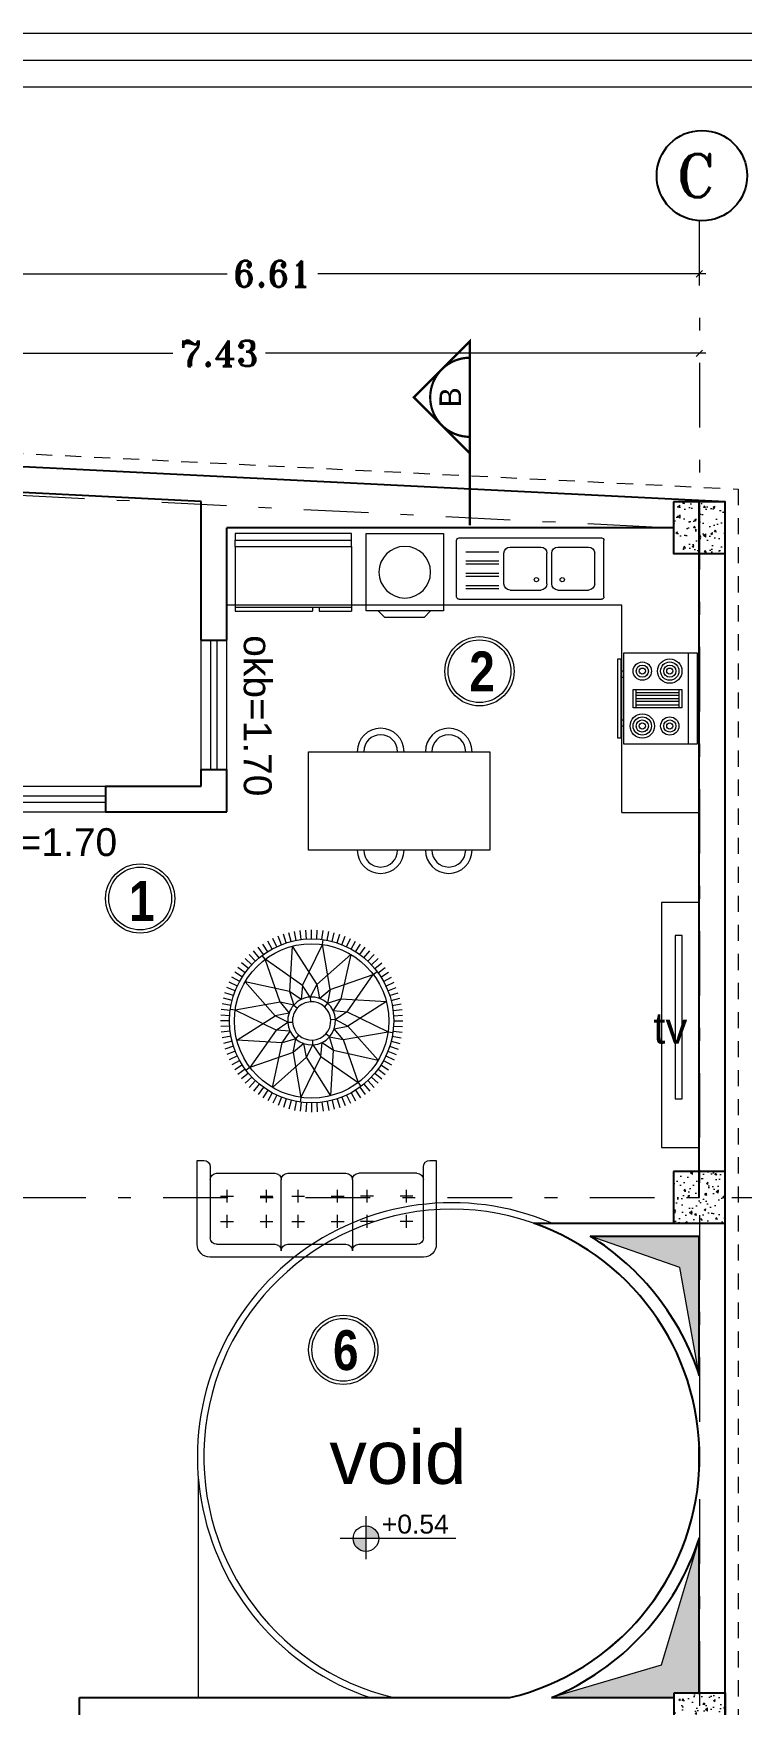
# Model space of a CAD drawing. Header units: inches. Extents: x 0 to 535, y -174 to 989.
# Drawn here: x 237.09 to 242.57, y 100.07 to 113.01 of the extents above; entities that cross this region are included whole.
import ezdxf
from ezdxf.enums import TextEntityAlignment as Align

# ---------------------------------------------------------------- set-up
doc = ezdxf.new("R2010")
doc.units = ezdxf.units.IN
doc.header["$MEASUREMENT"] = 0
doc.linetypes.add('DASHDOT', pattern=[1, 0.5, -0.25, 0, -0.25])
doc.linetypes.add('HIDDEN2', pattern=[0.1875, 0.125, -0.0625])
for name, color, linetype, lineweight in [('1', 1, 'Continuous', 9), ('ax', 8, 'Continuous', 5), ('beton sabok', 9, 'Continuous', 5), ('dimension', 21, 'Continuous', 9), ('door', 1, 'Continuous', 5), ('font', 253, 'Continuous', 9), ('FUR', 252, 'Continuous', 5), ('Furniture', 175, 'Continuous', 5), ('kadr02$0$AEOCLG', 4, 'Continuous', 9), ('Kitchen', 7, 'Continuous', 5), ('LAYER2', 253, 'Continuous', 5), ('text', 54, 'Continuous', 15), ('wall', 51, 'Continuous', 25), ('window', 152, 'Continuous', 5)]:
    doc.layers.add(name, color=color, linetype=linetype, lineweight=lineweight)
doc.layers.add('nazok kari', color=43, linetype='Continuous')
doc.layers.add('Section', color=3, linetype='Continuous')
doc.styles.add('amir text b', font='swisscbo.ttf')
doc.styles.add('arial', font='arial.ttf')
doc.styles.add('ROMANT', font='romant')
doc.styles.get("Standard").update_dxf_attribs({"font": 'arial.ttf'})
doc.dimstyles.new('STANDARD$0', dxfattribs={"dimtxt": 0.2, "dimasz": 0.05, "dimexe": 0.05, "dimexo": 0.05, "dimgap": 0.05, "dimtad": 0, "dimzin": 0, "dimdsep": 46, "dimtxsty": 'ROMANT', "dimblk": 'OBLIQUE', "dimcen": 0, "dimdle": 0.05, "dimclrd": 256, "dimclre": 256, "dimclrt": 256, "dimadec": 0, "dimazin": 0, "dimtfac": 1, "dimtix": 1, "dimtofl": 0, "dimtmove": 1, "dimatfit": 3, "dimldrblk": 'OBLIQUE', "dimfxl": 1, "dimtolj": 1, "dimtzin": 0, "dimlwd": -1, "dimlwe": -1, "dimarcsym": 1})

# ---------------------------------------------------------------- blocks, each defined once
blk = doc.blocks.new('DSF')
at = {"layer": '1'}
for points in [[(7.414, -15.269), (20.122, -15.269), (20.122, 13.908), (-0.322, 13.908), (-0.322, -15.269), (7.414, -15.269)], [(19.917, -13.558), (19.917, 13.702), (-0.117, 13.702), (-0.117, -13.558)]]:
    blk.add_lwpolyline(points, dxfattribs=at)
at = {"layer": 'kadr02$0$AEOCLG'}
blk.add_lwpolyline([(20.381, 14.117), (-0.619, 14.117), (-0.619, -15.583), (20.381, -15.583)], close=True, dxfattribs=at)
blk = doc.blocks.new('sofa25')
at = {"layer": 'Furniture'}
for p, q in [((0.825, 0.65), (-0.825, 0.65)), ((-0.925, 0.55), (-0.925, -0.1)), ((-0.775, 0.55), (-0.325, 0.55)), ((-0.275, 0.6), (-0.275, 0.05)), ((-0.225, 0.55), (0.225, 0.55)), ((0.275, 0.05), (0.275, 0.6)), ((0.325, 0.55), (0.775, 0.55)), ((0.925, -0.1), (0.925, 0.55)), ((-0.825, -0.05), (-0.825, 0.5)), ((-0.694, 0.421), (-0.694, 0.322)), ((-0.389, 0.421), (-0.389, 0.322)), ((-0.144, 0.421), (-0.144, 0.322)), ((0.161, 0.421), (0.161, 0.322)), ((0.389, 0.421), (0.389, 0.322)), ((0.694, 0.421), (0.694, 0.322)), ((0.825, 0.5), (0.825, -0.05)), ((-0.744, 0.372), (-0.644, 0.372)), ((-0.438, 0.372), (-0.339, 0.372)), ((-0.194, 0.372), (-0.094, 0.372)), ((0.112, 0.372), (0.211, 0.372)), ((0.438, 0.372), (0.339, 0.372)), ((0.744, 0.372), (0.644, 0.372)), ((-0.744, 0.176), (-0.644, 0.176)), ((-0.694, 0.226), (-0.694, 0.127)), ((-0.438, 0.176), (-0.339, 0.176)), ((-0.389, 0.226), (-0.389, 0.127)), ((-0.194, 0.176), (-0.094, 0.176)), ((-0.144, 0.226), (-0.144, 0.127)), ((0.112, 0.176), (0.211, 0.176)), ((0.161, 0.226), (0.161, 0.127)), ((0.438, 0.176), (0.339, 0.176)), ((0.389, 0.226), (0.389, 0.127)), ((0.744, 0.176), (0.644, 0.176)), ((0.694, 0.226), (0.694, 0.127)), ((-0.775, 0), (-0.325, 0)), ((-0.225, 0), (0.225, 0)), ((0.775, 0), (0.325, 0)), ((-0.925, -0.1), (-0.875, -0.1)), ((0.875, -0.1), (0.925, -0.1))]:
    blk.add_line(p, q, dxfattribs=at)
for centre, radius, start, end in [((-0.825, 0.55), 0.1, 90, 180), ((0.825, 0.55), 0.1, 0, 90), ((-0.775, 0.5), 0.05, 90, 180), ((-0.325, 0.6), 0.05, 270, 0), ((-0.225, 0.6), 0.05, 180, 270), ((0.225, 0.6), 0.05, 270, 0), ((0.325, 0.6), 0.05, 180, 270), ((0.775, 0.5), 0.05, 0, 90), ((-0.775, 0.05), 0.05, 180, 270), ((-0.325, 0.05), 0.05, 270, 0), ((-0.225, 0.05), 0.05, 180, 270), ((0.225, 0.05), 0.05, 270, 0), ((0.325, 0.05), 0.05, 180, 270), ((0.775, 0.05), 0.05, 270, 0), ((-0.875, -0.05), 0.05, 270, 0), ((0.875, -0.05), 0.05, 180, 270)]:
    blk.add_arc(centre, radius, start, end, dxfattribs=at)
blk = doc.blocks.new('carpet02')
at = {"layer": 'Furniture', "color": 8}
for p, q in [((-0.393, 0.992), (-0.436, 1.101)), ((-0.33, 1.014), (-0.366, 1.127)), ((-0.265, 1.033), (-0.295, 1.147)), ((-0.2, 1.048), (-0.222, 1.164)), ((-0.134, 1.058), (-0.148, 1.175)), ((-0.067, 1.064), (-0.074, 1.182)), ((0, 1.067), (0, 1.185)), ((0.067, 1.064), (0.074, 1.182)), ((0.134, 1.058), (0.148, 1.175)), ((0.2, 1.048), (0.222, 1.164)), ((0.265, 1.033), (0.295, 1.147)), ((0.33, 1.014), (0.366, 1.127)), ((0.393, 0.992), (0.436, 1.101)), ((-0.68, 0.822), (-0.755, 0.913)), ((-0.627, 0.863), (-0.696, 0.958)), ((-0.571, 0.9), (-0.635, 1)), ((-0.514, 0.935), (-0.571, 1.038)), ((-0.454, 0.965), (-0.504, 1.072)), ((0.454, 0.965), (0.504, 1.072)), ((0.514, 0.935), (0.571, 1.038)), ((0.571, 0.9), (0.635, 1)), ((0.627, 0.863), (0.696, 0.958)), ((0.68, 0.822), (0.755, 0.913)), ((-0.863, 0.627), (-0.958, 0.696)), ((-0.822, 0.68), (-0.913, 0.755)), ((-0.777, 0.73), (-0.864, 0.811)), ((-0.73, 0.777), (-0.811, 0.864)), ((0.73, 0.777), (0.811, 0.864)), ((0.777, 0.73), (0.864, 0.811)), ((0.822, 0.68), (0.913, 0.755)), ((0.863, 0.627), (0.958, 0.696)), ((-0.992, 0.393), (-1.101, 0.436)), ((-0.965, 0.454), (-1.072, 0.504)), ((-0.935, 0.514), (-1.038, 0.571)), ((-0.9, 0.571), (-1, 0.635)), ((0.9, 0.571), (1, 0.635)), ((0.935, 0.514), (1.038, 0.571)), ((0.965, 0.454), (1.072, 0.504)), ((0.992, 0.393), (1.101, 0.436)), ((-1.048, 0.2), (-1.164, 0.222)), ((-1.033, 0.265), (-1.147, 0.295)), ((-1.014, 0.33), (-1.127, 0.366)), ((1.014, 0.33), (1.127, 0.366)), ((1.033, 0.265), (1.147, 0.295)), ((1.048, 0.2), (1.164, 0.222)), ((-1.067, 0), (-1.185, 0)), ((-1.064, 0.067), (-1.182, 0.074)), ((-1.058, 0.134), (-1.175, 0.148)), ((1.058, 0.134), (1.175, 0.148)), ((1.064, 0.067), (1.182, 0.074)), ((1.067, 0), (1.185, 0)), ((-1.064, -0.067), (-1.182, -0.074)), ((-1.058, -0.134), (-1.175, -0.148)), ((-1.048, -0.2), (-1.164, -0.222)), ((1.048, -0.2), (1.164, -0.222)), ((1.058, -0.134), (1.175, -0.148)), ((1.064, -0.067), (1.182, -0.074)), ((-1.033, -0.265), (-1.147, -0.295)), ((-1.014, -0.33), (-1.127, -0.366)), ((-0.992, -0.393), (-1.101, -0.436)), ((0.992, -0.393), (1.101, -0.436)), ((1.014, -0.33), (1.127, -0.366)), ((1.033, -0.265), (1.147, -0.295)), ((-0.965, -0.454), (-1.072, -0.504)), ((-0.935, -0.514), (-1.038, -0.571)), ((-0.9, -0.571), (-1, -0.635)), ((-0.863, -0.627), (-0.958, -0.696)), ((0.863, -0.627), (0.958, -0.696)), ((0.9, -0.571), (1, -0.635)), ((0.935, -0.514), (1.038, -0.571)), ((0.965, -0.454), (1.072, -0.504)), ((-0.822, -0.68), (-0.913, -0.755)), ((-0.777, -0.73), (-0.864, -0.811)), ((-0.73, -0.777), (-0.811, -0.864)), ((-0.68, -0.822), (-0.755, -0.913)), ((-0.627, -0.863), (-0.696, -0.958)), ((0.627, -0.863), (0.696, -0.958)), ((0.68, -0.822), (0.755, -0.913)), ((0.73, -0.777), (0.811, -0.864)), ((0.777, -0.73), (0.864, -0.811)), ((0.822, -0.68), (0.913, -0.755)), ((-0.571, -0.9), (-0.635, -1)), ((-0.514, -0.935), (-0.571, -1.038)), ((-0.454, -0.965), (-0.504, -1.072)), ((-0.393, -0.992), (-0.436, -1.101)), ((-0.33, -1.014), (-0.366, -1.127)), ((-0.265, -1.033), (-0.295, -1.147)), ((-0.2, -1.048), (-0.222, -1.164)), ((-0.134, -1.058), (-0.148, -1.175)), ((-0.067, -1.064), (-0.074, -1.182)), ((0, -1.067), (0, -1.185)), ((0.067, -1.064), (0.074, -1.182)), ((0.134, -1.058), (0.148, -1.175)), ((0.2, -1.048), (0.222, -1.164)), ((0.265, -1.033), (0.295, -1.147)), ((0.33, -1.014), (0.366, -1.127)), ((0.393, -0.992), (0.436, -1.101)), ((0.454, -0.965), (0.504, -1.072)), ((0.514, -0.935), (0.571, -1.038)), ((0.571, -0.9), (0.635, -1))]:
    blk.add_line(p, q, dxfattribs=at)
at = {"layer": 'Furniture'}
for p, q in [((-0.286, 0.381), (-0.251, 0.973)), ((-0.251, 0.973), (0.066, 0.472)), ((-0.119, 0.461), (0.14, 0.995)), ((0.14, 0.995), (0.149, 1.056)), ((0.242, 0.41), (0.14, 0.995)), ((-0.604, 0.802), (-0.641, 0.852)), ((-0.119, 0.461), (-0.604, 0.802)), ((-0.41, 0.242), (-0.604, 0.802)), ((0.51, 0.865), (0.066, 0.472)), ((0.381, 0.286), (0.51, 0.865)), ((-0.865, 0.51), (-0.286, 0.381)), ((-0.865, 0.51), (-0.472, 0.066)), ((-0.135, 0.28), (-0.119, 0.461)), ((-0.119, 0.461), (-0.017, 0.31)), ((-0.017, 0.31), (0.066, 0.472)), ((0.103, 0.293), (0.066, 0.472)), ((0.242, 0.41), (0.802, 0.604)), ((0.461, 0.119), (0.802, 0.604)), ((0.802, 0.604), (0.852, 0.641)), ((-0.41, 0.242), (-0.995, 0.14)), ((-0.293, 0.103), (-0.41, 0.242)), ((-0.41, 0.242), (-0.232, 0.207)), ((-0.232, 0.207), (-0.286, 0.381)), ((-0.286, 0.381), (-0.135, 0.28)), ((-0.017, 0.31), (-0.014, 0.248)), ((0.242, 0.41), (0.103, 0.293)), ((0.207, 0.232), (0.166, 0.185)), ((0.207, 0.232), (0.242, 0.41)), ((0.381, 0.286), (0.207, 0.232)), ((0.28, 0.135), (0.381, 0.286)), ((0.973, 0.251), (0.381, 0.286)), ((0.973, 0.251), (0.472, -0.066)), ((-0.995, 0.14), (-1.056, 0.149)), ((-0.461, -0.119), (-0.995, 0.14)), ((-0.973, -0.251), (-0.472, 0.066)), ((-0.472, 0.066), (-0.293, 0.103)), ((-0.472, 0.066), (-0.31, -0.017)), ((-0.232, 0.207), (-0.185, 0.166)), ((0.31, 0.017), (0.248, 0.014)), ((0.461, 0.119), (0.28, 0.135)), ((0.31, 0.017), (0.461, 0.119)), ((0.472, -0.066), (0.31, 0.017)), ((0.461, 0.119), (0.995, -0.14)), ((-0.461, -0.119), (-0.802, -0.604)), ((-0.31, -0.017), (-0.461, -0.119)), ((-0.461, -0.119), (-0.28, -0.135)), ((-0.28, -0.135), (-0.381, -0.286)), ((-0.31, -0.017), (-0.248, -0.014)), ((-0.207, -0.232), (-0.166, -0.185)), ((0.232, -0.207), (0.185, -0.166)), ((0.41, -0.242), (0.232, -0.207)), ((0.232, -0.207), (0.286, -0.381)), ((0.472, -0.066), (0.293, -0.103)), ((0.293, -0.103), (0.41, -0.242)), ((0.41, -0.242), (0.995, -0.14)), ((0.865, -0.51), (0.472, -0.066)), ((0.995, -0.14), (1.056, -0.149)), ((0.995, -0.14), (1.056, -0.149)), ((-0.973, -0.251), (-0.381, -0.286)), ((-0.242, -0.41), (-0.802, -0.604)), ((-0.381, -0.286), (-0.51, -0.865)), ((-0.381, -0.286), (-0.207, -0.232)), ((-0.207, -0.232), (-0.242, -0.41)), ((-0.242, -0.41), (-0.103, -0.293)), ((-0.242, -0.41), (-0.14, -0.995)), ((-0.103, -0.293), (-0.066, -0.472)), ((0.017, -0.31), (-0.066, -0.472)), ((0.017, -0.31), (0.014, -0.248)), ((0.119, -0.461), (0.017, -0.31)), ((0.135, -0.28), (0.119, -0.461)), ((0.286, -0.381), (0.135, -0.28)), ((0.286, -0.381), (0.251, -0.973)), ((0.865, -0.51), (0.286, -0.381)), ((0.41, -0.242), (0.604, -0.802)), ((-0.802, -0.604), (-0.852, -0.641)), ((-0.51, -0.865), (-0.066, -0.472)), ((0.119, -0.461), (-0.14, -0.995)), ((0.251, -0.973), (-0.066, -0.472)), ((0.119, -0.461), (0.604, -0.802)), ((0.604, -0.802), (0.641, -0.852)), ((-0.14, -0.995), (-0.149, -1.056)), ((-0.14, -0.995), (-0.149, -1.056))]:
    blk.add_line(p, q, dxfattribs=at)
at = {"layer": 'Furniture', "color": 2}
for p, q in [((0.14, 0.995), (0.149, 1.056)), ((-0.995, 0.14), (-1.056, 0.149))]:
    blk.add_line(p, q, dxfattribs=at)
at = {"layer": 'Furniture', "color": 1}
for radius in [1.067, 1.004]:
    blk.add_circle((0, 0), radius, dxfattribs=at)
for radius, start, end in [(0.311, 81.9763, 171.9763), (0.249, 81.9763, 171.9763), (0.249, 351.9763, 81.9763), (0.311, 351.9763, 81.9763), (0.311, 171.9763, 261.9763), (0.249, 171.9763, 261.9763), (0.311, 261.9763, 351.9763), (0.249, 261.9763, 351.9763)]:
    blk.add_arc((0, 0), radius, start, end, dxfattribs=at)
blk = doc.blocks.new('w06')
at = {"layer": 'Furniture'}
for p, q in [((0.145, 0.65), (0.095, 0.6)), ((0.145, 0.65), (0.095, 0.6)), ((0.45, 0.65), (0.145, 0.65)), ((0.45, 0.65), (0.145, 0.65)), ((0.5, 0.6), (0.45, 0.65)), ((0.5, 0.6), (0.45, 0.65)), ((0.6, 0.6), (0, 0.6)), ((0.6, 0.6), (0, 0.6)), ((0, 0.6), (0, 0)), ((0, 0.6), (0, 0)), ((0.6, 0), (0.6, 0.6)), ((0.6, 0), (0.6, 0.6)), ((0, 0), (0.6, 0)), ((0, 0), (0.6, 0))]:
    blk.add_line(p, q, dxfattribs=at)
blk.add_circle((0.3, 0.3), 0.2, dxfattribs=at)
blk.add_circle((0.3, 0.3), 0.2, dxfattribs=at)
blk = doc.blocks.new('1.4plan820504$0$KIT4')
at = {"layer": 'FUR'}
for p, q in [((0.039, 0.094), (0.039, 0.554)), ((1.219, 0.574), (0.059, 0.574)), ((1.239, 0.094), (1.239, 0.554)), ((0.114, 0.199), (0.114, 0.449)), ((0.414, 0.499), (0.164, 0.499)), ((0.464, 0.199), (0.464, 0.449)), ((0.504, 0.199), (0.504, 0.449)), ((0.804, 0.499), (0.554, 0.499)), ((0.854, 0.199), (0.854, 0.449)), ((1.164, 0.462), (0.894, 0.462)), ((1.164, 0.387), (0.894, 0.387)), ((1.164, 0.362), (0.894, 0.362)), ((1.164, 0.287), (0.894, 0.287)), ((0.414, 0.149), (0.164, 0.149)), ((0.804, 0.149), (0.554, 0.149)), ((1.164, 0.262), (0.894, 0.262)), ((1.164, 0.187), (0.894, 0.187)), ((1.164, 0.162), (0.894, 0.162)), ((1.219, 0.074), (0.059, 0.074))]:
    blk.add_line(p, q, dxfattribs=at)
for centre, radius, start, end in [((0.059, 0.554), 0.02, 90, 180), ((1.219, 0.554), 0.02, 0, 90), ((0.164, 0.449), 0.05, 90, 180), ((0.414, 0.449), 0.05, 0, 90), ((0.554, 0.449), 0.05, 90, 180), ((0.804, 0.449), 0.05, 0, 90), ((0.164, 0.199), 0.05, 180, 270), ((0.379, 0.234), 0.0175, 0, 180), ((0.379, 0.234), 0.0175, 180, 0), ((0.414, 0.199), 0.05, 270, 360), ((0.554, 0.199), 0.05, 180, 270), ((0.589, 0.234), 0.0175, 0, 180), ((0.589, 0.234), 0.0175, 180, 0), ((0.804, 0.199), 0.05, 270, 0), ((0.059, 0.094), 0.02, 180, 270), ((1.219, 0.094), 0.02, 270, 0)]:
    blk.add_arc(centre, radius, start, end, dxfattribs=at)
blk = doc.blocks.new('ref12')
at = {"layer": 'Kitchen'}
for p, q in [((0, 0), (-0.9, 0)), ((-0.9, 0), (-0.9, -0.05)), ((0, -0.05), (0, 0)), ((-0.9, -0.05), (0, -0.05)), ((-0.9, -0.1), (-0.9, -0.05)), ((-0.9, -0.1), (-0.9, -0.6)), ((-0.9, -0.1), (0, -0.1)), ((0, -0.1), (0, -0.05)), ((0, -0.1), (0, -0.6)), ((-0.9, -0.57), (0, -0.57)), ((-0.9, -0.6), (-0.3, -0.6)), ((-0.3, -0.57), (-0.3, -0.6)), ((-0.25, -0.57), (-0.25, -0.6)), ((-0.25, -0.6), (0, -0.6))]:
    blk.add_line(p, q, dxfattribs=at)
blk = doc.blocks.new('co17')
at = {"layer": 'Kitchen'}
for p, q in [((-0.75, -0.075), (0, -0.075)), ((-0.45, -0.15), (-0.3, -0.15)), ((-0.425, -0.5), (-0.425, -0.15)), ((-0.4, -0.15), (-0.4, -0.5)), ((-0.375, -0.5), (-0.375, -0.15)), ((-0.35, -0.15), (-0.35, -0.5)), ((-0.325, -0.5), (-0.325, -0.15)), ((-0.3, -0.5), (-0.45, -0.5)), ((-0.6, -0.6), (-0.6, -0.625)), ((-0.55, -0.625), (-0.55, -0.6)), ((-0.2, -0.625), (-0.2, -0.6)), ((-0.15, -0.6), (-0.15, -0.625))]:
    blk.add_line(p, q, dxfattribs=at)
for points in [[(-0.75, -0.6), (-0.75, 0), (0, 0), (0, -0.6)], [(-0.45, -0.525), (-0.45, -0.125), (-0.3, -0.125), (-0.3, -0.525)], [(-0.7, -0.65), (-0.7, -0.625), (-0.05, -0.625), (-0.05, -0.65)]]:
    blk.add_lwpolyline(points, close=True, dxfattribs=at)
for centre, radius in [((-0.6, -0.225), 0.1), ((-0.6, -0.225), 0.075), ((-0.6, -0.225), 0.05), ((-0.6, -0.225), 0.025), ((-0.15, -0.225), 0.075), ((-0.15, -0.225), 0.05), ((-0.15, -0.225), 0.025), ((-0.6, -0.45), 0.075), ((-0.6, -0.45), 0.05), ((-0.15, -0.45), 0.1), ((-0.15, -0.45), 0.075), ((-0.15, -0.45), 0.05), ((-0.6, -0.45), 0.025), ((-0.15, -0.45), 0.025)]:
    blk.add_circle(centre, radius, dxfattribs=at)
blk = doc.blocks.new('_Oblique')
at = {"color": 0, "linetype": 'ByBlock', "lineweight": -2}
blk.add_line((-0.5, -0.5), (0.5, 0.5), dxfattribs=at)
blk = doc.blocks.new('*D171')
at = {"layer": 'Defpoints', "color": 0, "transparency": 16777216}
for p in [(44.912, 39.597), (44.912, 39.469), (38.306, 38.703)]:
    blk.add_point(p, dxfattribs=at)
at = {"layer": 'dimension', "transparency": 16777216}
for p, q in [((38.306, 38.753), (38.306, 39.519)), ((44.912, 39.547), (44.912, 39.419)), ((38.256, 39.469), (41.259, 39.469)), ((44.962, 39.469), (41.959, 39.469))]:
    blk.add_line(p, q, dxfattribs=at)
at = {"layer": 'dimension', "transparency": 16777216, "xscale": 0.05, "yscale": 0.05, "zscale": 0.05, "rotation": 180}
blk.add_blockref('_Oblique', (38.306, 39.469), dxfattribs=at)
at = {"layer": 'dimension', "transparency": 16777216, "xscale": 0.05, "yscale": 0.05, "zscale": 0.05}
blk.add_blockref('_Oblique', (44.912, 39.469), dxfattribs=at)
at = {"layer": 'dimension', "transparency": 16777216, "insert": (41.609, 39.469), "char_height": 0.2, "attachment_point": 5, "style": 'ROMANT'}
blk.add_mtext('\\A1;6.61', dxfattribs=at)
blk = doc.blocks.new('*D172')
at = {"layer": 'Defpoints', "color": 0, "transparency": 16777216}
for p in [(37.481, 38.853), (44.912, 38.853), (44.912, 38.853)]:
    blk.add_point(p, dxfattribs=at)
at = {"layer": 'dimension', "transparency": 16777216}
for p, q in [((37.431, 38.853), (40.837, 38.853)), ((44.962, 38.853), (41.556, 38.853))]:
    blk.add_line(p, q, dxfattribs=at)
at = {"layer": 'dimension', "transparency": 16777216, "xscale": 0.05, "yscale": 0.05, "zscale": 0.05, "rotation": 180}
blk.add_blockref('_Oblique', (37.481, 38.853), dxfattribs=at)
at = {"layer": 'dimension', "transparency": 16777216, "xscale": 0.05, "yscale": 0.05, "zscale": 0.05}
blk.add_blockref('_Oblique', (44.912, 38.853), dxfattribs=at)
at = {"layer": 'dimension', "transparency": 16777216, "insert": (41.196, 38.853), "char_height": 0.2, "attachment_point": 5, "style": 'ROMANT'}
blk.add_mtext('\\A1;7.43', dxfattribs=at)
blk = doc.blocks.new('beton')
at = {"layer": 'beton sabok'}
h = blk.add_hatch(dxfattribs=at)
h.set_pattern_fill('AR-CONC', color=256, scale=0.022857, angle=45)
h.set_pattern_definition([(95, (46.01481, 18.04323), (0.126069028, 0.105784475), [0.017142857, -0.18857143]), (40, (46.01481, 18.04323), (-0.14399821, 0.099147006), [0.013714286, -0.150857143]), (145.451444, (46.02532, 18.05205), (-0.01792918, 0.20493148), [0.014569187, -0.160261054]), (91.1842, (45.98248, 18.07555), (0.1992442, 0.14574029), [0.02571429, -0.28285714]), (141.635635, (45.9991, 18.0877), (-0.00637716, 0.30850552), [0.02185379, -0.24039172]), (36.184164, (45.98248, 18.07555), (-0.00637716, 0.30850552), [0.02057143, -0.22628571]), (66, (46.00673, 18.08364), (0.161547788, 0.03140171), [0.017142857, -0.18857143]), (11, (46.00673, 18.08364), (-0.07787625, 0.156527642), [0.013714286, -0.150857143]), (116.451445, (46.02019, 18.08625), (0.083671537, 0.18792935), [0.014569186, -0.160261054]), (82.5, (46.01481, 18.04323), (-0.0518384424, 0.055769101), [0, -0.149028571, 0, -0.153142857, 0, -0.151428571]), (52.5, (46.01481, 18.04323), (-0.021228101, 0.106265017), [0, -0.087314286, 0, -0.1456, 0, -0.057714286]), (12.5, (45.97877, 18.00719), (0.0899241525, 0.082633317), [0, -0.057142857, 0, -0.178285714, 0, -0.236571429]), (2.5, (45.9626, 17.99103), (0.07807771, 0.110436527), [0, -0.074285714, 0, -0.1184, 0, -0.168])])
h.paths.add_polyline_path([(326.844, 567.847), (327.244, 567.847), (327.244, 568.247), (326.844, 568.247)])
at = {"layer": 'wall'}
blk.add_lwpolyline([(327.244, 568.247), (327.244, 567.847), (326.844, 567.847), (326.844, 568.247)], close=True, dxfattribs=at)
blk = doc.blocks.new('WD_WIN4')
for p, q in [((-0.5, 0.5), (0.5, 0.5)), ((-0.5, 0.12), (0.5, 0.12)), ((-0.5, -0.12), (0.5, -0.12)), ((-0.5, -0.5), (0.5, -0.5))]:
    blk.add_line(p, q)
blk = doc.blocks.new('fgh')
at = {"layer": 'ax', "color": 67, "linetype": 'DASHDOT', "true_color": 0x727430}
for p, q in [((44.912, 39.879), (44.916, 21.85)), ((31.964, 38.14), (44.712, 37.501)), ((31.964, 32.316), (46.654, 32.316))]:
    blk.add_line(p, q, dxfattribs=at)
at = {"layer": 'dimension', "lineweight": -3}
blk.add_circle((44.932, 40.229), 0.35, dxfattribs=at)
at = {"xscale": -1}
for p in [(371.957, -530.545), (371.957, -535.729), (371.958, -539.771)]:
    blk.add_blockref('beton', p, dxfattribs=at)
at = {"layer": 'dimension', "lineweight": -3, "style": 'ROMANT'}
blk.add_text('C', height=0.334, dxfattribs=at).set_placement((44.735, 40.062))
at = {"layer": 'dimension'}
for base, p1, p2, picture, middle in [((44.912, 39.469), (38.306, 38.703), (44.912, 39.597), '*D171', (41.609, 39.469)), ((44.912, 38.853), (37.481, 38.853), (44.912, 38.853), '*D172', (41.196, 38.853))]:
    dim = blk.add_linear_dim(base=base, p1=p1, p2=p2, dimstyle='STANDARD$0', dxfattribs=at)
    dim.commit()
    dim.dimension.update_dxf_attribs({"geometry": picture, "text_midpoint": middle})

msp = doc.modelspace()

# ---------------------------------------------------------------- hatches: boundary and pattern name
at = {"layer": '1'}
h = msp.add_hatch(color=256, dxfattribs=at)
h.dxf.hatch_style = 1
h.paths.add_polyline_path([(242.245, 103.693), (241.401, 103.693), (242.095, 103.451), (242.245, 102.616)])
h = msp.add_hatch(color=256, dxfattribs=at)
h.dxf.hatch_style = 1
h.paths.add_polyline_path([(242.245, 101.352), (241.951, 100.372), (241.101, 100.12), (242.047, 100.12), (242.047, 100.153), (242.245, 100.153)])
at = {"layer": 'font'}
h = msp.add_hatch(color=256, dxfattribs=at)
h.dxf.hatch_style = 1
h.paths.add_polyline_path([(239.764, 101.353, 0.413571), (239.664, 101.45), (239.664, 101.353)])
h.paths.add_polyline_path([(239.664, 101.252), (239.664, 101.353), (239.567, 101.353, 0.004741), (239.567, 101.351, 0.409311)])

# ---------------------------------------------------------------- linework, layer by layer
at = {"layer": '1'}
for p, q in [((242.095, 103.451), (241.401, 103.693)), ((242.245, 102.616), (242.095, 103.451)), ((242.245, 101.352), (241.951, 100.372)), ((241.951, 100.372), (241.101, 100.12))]:
    msp.add_line(p, q, dxfattribs=at)
at = {"layer": 'door'}
for p, q in [((241.645, 108.579), (238.589, 108.579)), ((241.645, 106.975), (241.645, 108.579)), ((241.645, 106.975), (242.245, 106.975)), ((242.045, 103.793), (242.246, 103.793)), ((238.368, 101.818), (238.368, 100.12))]:
    msp.add_line(p, q, dxfattribs=at)
msp.add_lwpolyline([(239.221, 107.445), (240.624, 107.445), (240.624, 106.683), (239.221, 106.683)], close=True, dxfattribs=at)
for centre, radius, start, end in [((239.779, 107.445), 0.181, 0, 180), ((239.779, 107.445), 0.131, 0, 180), ((240.306, 107.445), 0.181, 0, 180), ((240.306, 107.445), 0.131, 0, 180), ((239.779, 106.683), 0.181, 180, 0), ((239.779, 106.683), 0.131, 180, 0), ((240.306, 106.683), 0.181, 180, 0), ((240.306, 106.683), 0.131, 180, 0), ((240.329, 101.984), 1.968, 66.8559, 251.3305), ((240.329, 101.984), 1.918, 283.5706, 256.4294)]:
    msp.add_arc(centre, radius, start, end, dxfattribs=at)
at = {"layer": 'font'}
for p, q in [((239.665, 101.526), (239.665, 101.192)), ((240.361, 101.353), (239.467, 101.353))]:
    msp.add_line(p, q, dxfattribs=at)
for centre, radius in [((240.544, 108.068), 0.268), ((240.544, 108.068), 0.243), ((237.918, 106.308), 0.268), ((237.918, 106.308), 0.243), ((239.49, 102.813), 0.268), ((239.49, 102.813), 0.243), ((239.665, 101.351), 0.0988)]:
    msp.add_circle(centre, radius, dxfattribs=at)
at = {"layer": 'Furniture'}
for points in [[(241.952, 104.379), (242.245, 104.379), (242.245, 106.276), (241.952, 106.276)], [(242.058, 104.757), (242.113, 104.757), (242.113, 106.022), (242.058, 106.022)]]:
    msp.add_lwpolyline(points, close=True, dxfattribs=at)
at = {"layer": 'LAYER2', "linetype": 'HIDDEN2'}
msp.add_lwpolyline([(232.046, 84.466), (231.045, 110.05), (242.545, 109.479), (242.545, 84.309)], close=True, dxfattribs=at)
at = {"layer": 'Section', "color": 251, "const_width": 0.0173}
msp.add_lwpolyline([(240.469, 109.756), (240.469, 110.623), (240.036, 110.189)], close=True, dxfattribs=at)
msp.add_lwpolyline([(240.469, 109.883, -1), (240.469, 110.496, -1)], format="xyb", dxfattribs=at)
msp.add_lwpolyline([(240.469, 109.781), (240.469, 109.199)], dxfattribs=at)
at = {"layer": 'wall'}
for p, q in [((242.445, 109.379), (231.149, 109.945)), ((238.389, 109.382), (235.389, 109.532)), ((238.389, 108.308), (238.389, 109.382)), ((242.245, 103.993), (242.245, 109.379)), ((242.445, 93.625), (242.445, 109.379)), ((242.045, 109.179), (238.589, 109.179)), ((238.589, 108.308), (238.589, 109.179)), ((242.245, 109.179), (242.245, 109.179)), ((242.245, 104.193), (242.245, 108.979)), ((238.389, 108.308), (238.589, 108.308)), ((238.389, 107.179), (238.389, 107.308)), ((238.389, 107.308), (238.589, 107.308)), ((238.589, 106.979), (238.589, 107.308)), ((237.65, 107.179), (238.389, 107.179)), ((237.65, 107.179), (237.65, 106.979)), ((237.65, 106.979), (238.589, 106.979)), ((240.964, 103.793), (242.045, 103.793)), ((241.401, 103.693), (242.245, 103.693)), ((242.245, 102.616), (242.245, 103.693)), ((242.245, 101.91), (242.245, 102.059)), ((242.245, 101.91), (242.245, 102.059)), ((242.245, 100.153), (242.245, 101.352)), ((237.449, 99.811), (237.449, 100.12)), ((237.449, 100.12), (240.779, 100.12)), ((237.549, 100.12), (240.779, 100.12)), ((241.101, 100.12), (242.045, 100.12))]:
    msp.add_line(p, q, dxfattribs=at)
for radius, start, end in [(1.918, 283.5706, 70.6468), (2.018, 18.1284, 57.9053), (2.018, 292.4964, 341.8952)]:
    msp.add_arc((240.329, 101.984), radius, start, end, dxfattribs=at)

# ---------------------------------------------------------------- block references
at = {"layer": 'door'}
msp.add_blockref('fgh', (197.333, 71.677), dxfattribs=at)
at = {"layer": 'Furniture'}
msp.add_blockref('ref12', (239.553, 109.134), dxfattribs=at)
at = {"layer": 'Furniture', "xscale": -1, "rotation": 180}
for name, p in [('w06', (239.666, 109.135)), ('sofa25', (239.285, 104.18))]:
    msp.add_blockref(name, p, dxfattribs=at)
at = {"layer": 'Furniture', "extrusion": (0, 0, -1), "xscale": 0.9499999999998181, "yscale": 0.9499999999998181, "zscale": -0.9499999999998181}
msp.add_blockref('1.4plan820504$0$KIT4', (-241.544, 108.555), dxfattribs=at)
at = {"layer": 'Furniture'}
for name, p, xscale, yscale, zscale, rotation in [('co17', (242.229, 107.502), 0.9448818897635647, 0.9448818897635647, 0.9448818897635647, 270), ('carpet02', (239.245, 105.36), 0.5952752340745368, 0.5952752340745368, 0.5952752340745368, 89.9999999999273)]:
    msp.add_blockref(name, p, dxfattribs=dict(at, xscale=xscale, yscale=yscale, zscale=zscale, rotation=rotation))
at = {"layer": 'text', "linetype": 'Continuous'}
msp.add_blockref('DSF', (228.137, 98.89), dxfattribs=at)
at = {"layer": 'window', "xscale": -1, "yscale": 0.2}
for p, rotation in [((238.489, 107.808), 270), ((237.15, 107.079), 180)]:
    msp.add_blockref('WD_WIN4', p, dxfattribs=dict(at, rotation=rotation))

# ---------------------------------------------------------------- texts
msp.add_text('void', height=0.4138).set_placement((239.383, 101.775))
at = {"layer": 'font'}
msp.add_text('+0.54', height=0.1466, dxfattribs=at).set_placement((239.788, 101.39))
at = {"layer": 'font', "char_height": 0.309, "attachment_point": 1, "style": 'amir text b'}
for s, insert in [('2', (240.465, 108.221)), ('1', (237.832, 106.443)), ('6', (239.411, 102.965))]:
    msp.add_mtext_dynamic_manual_height_columns(s, width=0.24694, gutter_width=1.031, heights=[0], dxfattribs=dict(at, insert=insert))
at = {"layer": 'Furniture'}
msp.add_text('tv', height=0.2425, rotation=360, dxfattribs=at).set_placement((241.889, 105.184))
at = {"layer": 'nazok kari'}
msp.add_text('okb=1.70', height=0.2157, rotation=270, dxfattribs=at).set_placement((238.72, 108.347))
msp.add_text('okb=1.70', height=0.2157, dxfattribs=at).set_placement((236.492, 106.637))
at = {"layer": 'Section', "style": 'arial', "flags": 4}
msp.add_attdef('B', text='A', height=0.167, rotation=90, dxfattribs=at).set_placement((240.318, 110.189), align=Align.MIDDLE)

doc.saveas('drawing.dxf')
